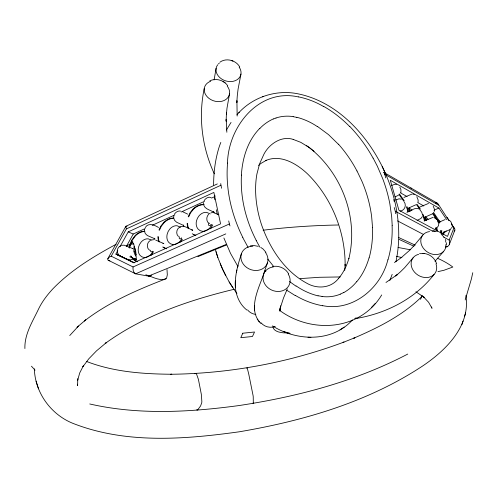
<?xml version="1.0" encoding="UTF-8"?>
<svg xmlns="http://www.w3.org/2000/svg" width="498" height="498" viewBox="0 0 498 498"><rect width="100%" height="100%" fill="white"/><g stroke="black" fill="none" stroke-linecap="round" stroke-linejoin="round"><path stroke-width="0.75" d="M441.328 233.444L441.265 231.439A16.004 5.677 62.9 0 0 441.116 230.344M135.929 254.472L136.415 259.414L129.741 256.825M213.623 185.026C213.605 171.878 215.379 158.706 219.413 146.169L220.826 142.397M438.726 223.534L438.582 225.613L437.312 227.343M173.74 217.626L173.802 215.902M434.38 211.401L434.437 210.044M144.532 231.01L144.607 229.292M24.9 348.544C24.414 334.451 32.245 322.125 38.128 309.918C41.82 301.95 47.186 294.941 53.143 288.541L53.772 287.912C71.693 269.711 93.786 256.358 116.115 244.281M117.254 251.633C117.086 249.237 118.381 246.809 120.591 245.807M418.046 202.2L418.133 199.997L416.82 196.704M241.387 175.066C242.401 158.152 247.68 140.592 259.856 128.297M34.343 368.819C35.053 393.352 51.798 415.762 74.856 424.103C127.208 444.023 185.107 439.348 239.451 431.766C303.575 420.847 367.904 402.098 422.64 365.993C445.853 350.349 470.672 326.122 465.91 295.463M235.349 283.468C235.286 273.259 238.361 263.33 241.424 253.687M279.944 310.833L280.137 308.567L279.664 311.02L280.642 305.89L280.169 308.343L283.449 298.159L287.309 288.89M260.946 323.519C247.182 309.768 258.667 288.691 263.853 273.67M227.486 163.045C228.339 126.343 259.016 88.015 298.451 96.936M344.734 270.433L345.158 264.345L345.133 265.471C345.351 231.713 331.643 197.718 307.596 173.958C296.876 163.811 280.648 153.926 265.652 160.599L266.461 160.238L261.07 163.344L258.493 165.423M228.719 220.944L229.379 223.982L133.072 266.959C132.767 269.406 133.221 272.618 135.655 273.838L148.454 276.122A5.347 3.53 86.8 0 0 151.429 275.151M214.109 79.898L216.095 68.332M400.909 192.701L400.921 189.576L399.838 187.136M204.273 88.383C198.179 117.024 202.007 147.315 214.308 173.821M395.947 261.687L396.097 260.896C402.683 229.285 396.539 195.944 382.514 167.154L382.19 166.438C365.246 132.487 335.664 101.125 297.144 93.655C275.176 89.397 251.278 97.602 236.936 114.851M246.697 368.246L247.114 367.879A5.509 0.492 80 0 1 247.301 368.333L248.564 373.326A39.373 3.442 79.9 0 1 248.832 374.508L253.084 395.586A5.559 0.504 79.9 0 1 253.233 396.732L253.301 402.621A54.855 4.856 80.1 0 1 253.233 403.305L253.059 403.094M129.928 246.815L131.883 240.758L135.593 235.679A14.635 11.398 -59.7 0 1 144.899 231.414M229.553 93.668L226.995 108.184L226.378 114.689L226.447 112.747L226.129 121.176L226.198 119.259L226.851 132.263M240.964 74.078L238.088 89.055L237.278 95.828L236.811 102.644L236.911 100.739L237.16 116.034M472.783 272.717L471.357 279.098L465.188 299.97M236.382 272.431L236.93 269.991M237.428 267.7L237.976 265.26M135.226 258.985L133.296 258.935L129.418 260.236L121.381 256.545M369.049 257.852C366.528 266.523 362.525 274.859 356.686 281.787M135.139 259.302L136.24 261.033M387.867 259.794C380.989 288.118 352.652 311.829 322.716 305.654M461.895 324.646L463.04 321.067M464.447 316.616L465.63 312.9M263.604 273.906L267.476 262.851M214.906 195.278L214.507 196.722A164.421 135.313 -46.1 0 0 214.825 199.754M188.219 216.692L190.093 212.702L193.1 208.936A14.984 11.908 -56.6 0 1 202.829 204.479L204.161 204.516M188.655 216.891L190.522 212.907L193.529 209.148A14.977 11.902 -56.6 0 1 203.252 204.69M158.98 230.02L160.842 226.073L163.798 222.357A14.809 11.653 -58.2 0 1 173.316 218M159.422 230.219L161.277 226.273L164.24 222.556A14.797 11.647 -58.2 0 1 173.752 218.199M389.841 280.467L392.169 274.342M445.592 247.226L447.677 246.522L449.115 244.972L454.929 229.964L454.767 228.875L451.947 225.227M449.358 244.468L449.719 242.308L449.177 240.08L453.84 228.065M450.516 228.763L447.503 236.407L398.917 210.231L390.314 180.276L438.894 208.046L446.619 219.606M442.996 234.328L444.16 231.433M420.567 299.317L422.298 295.308M454.867 230.144L453.964 231.159M220.788 183.581A5.852 2.583 61.1 0 0 220.956 185.219L126.392 228.924L111.228 256.196C108.85 256.725 105.445 260.398 109.884 260.884M211.924 224.498L209.814 227.935A9.169 7.314 -56.7 0 1 202.331 231.29L199.997 230.593L198.079 229.068A10.663 8.497 -56.6 0 1 196.442 221.025L197.457 218.205L199.125 215.721A9.163 7.302 -56.6 0 1 206.552 212.341L210.243 213.935M212.752 224.959L210.536 228.837M153.515 251.54L151.342 255.331M226.372 130.046L231.041 122.415M118.263 253.986L117.472 254.771L119.128 255.368L119.29 255.076M440.518 232.827A22.285 5.534 -26 0 1 441.166 232.18L441.919 230.817M107.711 258.836L125.857 226.31L217.321 183.924M119.999 246.678L128.229 231.881L213.854 192.433L220.577 223.876L133.676 262.795L115.885 254.08L117.758 250.718M126.554 246.068L133.246 234.023L145.235 228.52M152.705 251.814L151.062 254.26A8.964 7.003 -59.8 0 1 143.91 257.472L141.706 256.75L139.913 255.225A10.414 8.136 -59.7 0 1 138.494 247.276L139.502 244.506L141.133 242.078A8.958 6.991 -59.7 0 1 148.236 238.847L151.106 239.961M181.776 238.766L180.108 241.244A9.064 7.153 -58.3 0 1 172.794 244.524M182.343 239.414L180.606 242.233M126.33 246.205L130.451 243.734L132.792 241.287M422.242 216.68L420.935 218.441L417.056 220.465M451.449 228.246L452.122 227.1M125.733 226.428L126.392 228.924M132.785 244.586L133.557 243.317L132.225 242.42M128.858 247.431L129.903 245.751A24.321 17.729 -56.9 0 0 132.487 242.924M204.13 200.762L205.151 199.25L207.137 197.799L209.129 197.202L211.021 197.525M381.698 294.947C360.328 330.579 312.072 333.903 280.125 310.764M145.223 227.611C148.118 222.332 154.654 225.04 158.52 227.468M174.412 214.196C175.688 212.167 178.166 210.536 180.637 211.108M208.693 214.271C206.62 216.244 206.253 219.506 207.585 221.99L208.986 223.334M422.485 235.479L413.913 245.85L409.393 250.513L401.114 257.771L394.46 262.558M413.047 257.839L404.693 267.65L400.299 271.964L395.673 275.979L397.261 274.653L385.975 282.472M69.732 335.552L78.479 326.059L77.028 327.292L85.781 319.828L84.374 320.998C108.757 302.099 137.38 289.792 165.971 278.774A9.207 4.992 60.5 0 0 166.643 277.884L167.316 274.821L166.998 269.536M443.693 251.334L434.978 261.313M434.107 274.435C414.94 299.012 385.664 313.696 355.261 318.639M421.949 296.478C402.814 315.371 378.318 327.653 353.841 338.142L354.893 337.719L343.06 342.437L343.987 342.07C288.691 362.731 229.727 373.6 170.714 374.266L171.81 374.253C143.019 374.029 113.532 371.944 86.459 361.424M371.52 307.353L375.299 303.419M446.245 230.848L443.096 234.079L442.485 233.855M238.853 112.592L239.308 112.15M352.466 319.928C332.21 342.456 296.671 341.335 272.506 325.897M150.197 240.528C146.736 242.426 146.225 248.116 149.637 250.295M179.641 227.175C176.398 228.949 175.632 234.141 178.489 236.55M219.83 62.25C226.098 57.519 236.102 60.202 239.75 66.987M165.971 278.774C159.404 281.283 152.45 276.739 146.107 274.865A4.856 2.683 60.1 0 1 145.852 274.747M340.01 329.819L344.162 327.105M194.718 373.712L196.069 373.581A5.578 2.004 87.6 0 1 196.529 374.004L198.416 379.401L201.186 393.588A40.101 14.093 87.2 0 1 201.391 394.902L201.852 401.656A5.627 2.036 87.2 0 1 201.702 402.851L200.582 405.951L198.148 409.25A55.564 19.708 88 0 1 197.413 410.028A1.78 0.641 87.1 0 1 196.791 409.717M407.762 354.059C355.342 381.493 297.325 396.719 239.059 405.546C189.67 412.226 138.712 415.151 89.752 403.971M343.769 292.482L340.259 294.156M391.571 185.48L395.014 184.198L396.533 184.478M152.288 225.283L174.854 214.924M181.197 212.011L204.473 201.329M211.519 198.092L215.049 196.473M394.951 196.884L398.412 195.303M395.549 200.084L399.023 198.814L401.326 199.181M403.897 197.457L412.045 194.052M400.056 211.158C404.781 210.573 406.903 205.132 403.953 201.534M408.951 207.896L415.755 204.827M406.878 212.304C410.775 211.376 414.541 206.969 418.774 208.867M419.826 207.044L428.517 203.439M433.932 210.249L438.894 208.046M424.775 217.246L432.146 213.978M225.793 233.892L135.655 273.838L108.471 260.336M424.159 221L432.899 217.433M438.01 222.681L445.056 219.581M442.871 232.703L449.937 229.634M447.086 246.834L445.71 246.112M125.944 226.26L127.015 226.335M209.801 80.844C215.914 77.869 223.982 80.11 227.729 85.768M273.464 118.978L276.023 118.007M148.454 276.122L226.615 244.275M197.874 256.638L226.627 244.904M262.365 96.799L263.168 96.525M180.282 226.764C184.571 224.953 188.605 228.831 192.477 230.082M150.869 240.104L153.751 239.681M234.072 289.301C188.674 300.244 143.25 315.8 105.159 343.495L106.292 342.674L96.556 350.81L88.75 358.859L82.886 366.733L83.608 365.37L79.699 372.965L77.688 380.217L77.775 378.81L77.607 385.676L77.389 384.188M210.978 212.839L212.839 212.534M419.546 253.669L424.589 253.594L422.989 253.358M121.381 245.34L124.108 245.184L132.686 248.558M272.456 266.579C278.687 265.204 285.566 268.285 288.659 273.875M250.363 245.863L254.08 245.564L258.288 246.348M263.143 230.225C288.006 227.132 313.049 225.457 338.105 224.996M437.96 271.634L443.961 270.271L452.813 267.04A203.589 76.823 -12.6 0 0 437.449 258.25M133.993 251.671L135.076 251.558A13.502 10.408 -61 0 1 134.921 248.539A20.543 11.442 58.9 0 0 134.485 247.338L133.557 243.317M135.724 251.615L135.095 251.677A13.502 10.414 -61.1 0 0 135.979 254.497A15.382 8.541 59 0 0 135.73 251.615A15.388 8.541 59 0 0 134.921 248.539M435.482 202.885L436.97 203.053L438.066 203.844L448.779 220.477M300.089 278.625L319.473 277.286L340.221 276.944M289.419 333.013L283.188 332.82L279.322 332.147A24.782 9.537 -13.2 0 1 276.334 331.033L274.846 330.043A28.84 11.105 -13.3 0 1 273.396 328.232A27.62 10.639 -13.3 0 1 273.01 326.875M307.988 337.246L310.926 337.364M423.742 253.47C429.569 253.837 434.86 258.107 436.603 263.666M433.204 230.948L436.472 231.589M432.451 230.86L434.935 231.134M322.069 296.435L318.098 295.744M293.154 116.669L296.845 117.391M398.107 247.469L410.402 249.791M172.794 244.518L170.521 243.815L168.673 242.296A10.533 8.317 -58.2 0 1 167.147 234.297L168.156 231.502L169.806 229.043A9.057 7.146 -58.2 0 1 177.07 225.737L180.65 227.343M412.879 194.158L414.274 194.413M396.358 256.289L401.855 257.591M293.316 139.446C281.818 135.5 269.262 143.798 263.903 154.256L259.601 163.792L256.918 174.001C253.837 190.927 256.439 209.546 261.637 225.028C269.86 248.427 284.507 271.149 306.787 283.213C317.301 289.307 331.033 288.255 338.565 278.419L338.397 278.612C343.477 272.854 346.733 265.714 348.917 258.406L348.843 258.699C358.784 217.975 341.902 173.242 309.065 147.396L300.755 142.335L293.198 139.415M192.222 230.088L192.701 230.213M162.927 243.279L163.394 243.404M232.18 60.787L231.221 60.519L232.983 61.011M194.606 235.006L195.895 235.386M165.043 248.247L166.288 248.639M166.73 248.826L162.753 246.996M136.135 261.201L137.797 261.774M283.679 331.375L290.091 333.747M442.361 233.805L441.502 233.475M135.058 258.885L136.415 259.414M115.885 254.08L134.628 262.788M128.229 231.881L133.246 234.023M154.922 238.816L147.396 235.566L145.298 233.593L144.663 231.67M155.644 240.061L163.823 243.584M193.386 234.458L195.042 235.199M120.678 256.227L117.522 254.802M398.419 237.409L415.176 245.128M399.147 239.432L413.894 246.23M183.326 225.326L176.622 222.239L174.499 220.247L173.833 218.311M182.368 211.6L187.69 214.134M136.589 261.382L133.912 259.937L131.31 257.074A17.169 13.384 -59.7 0 1 130.681 255.928M213.356 211.974C210.162 209.957 205.263 209.278 203.806 205.301M218.846 214.794L213.791 212.69A17.555 13.95 -56.8 0 0 213.281 211.451M119.128 255.368L120.883 256.227M121.381 256.476L123.143 257.341M111.228 256.196L133.072 266.959M415.917 291.772L424.408 297.567L423.256 296.578L428.56 302.218L432.027 308.274L431.386 307.023M397.572 220.9L423.705 234.589M394.229 207.548L395.288 211.258L432.806 231.321M443.724 237.16L449.177 240.08M400.38 192.801L407.071 196.567M417.785 202.593L423.81 205.985M323.526 106.323C333.243 111.757 342.033 118.767 349.826 126.697M383.609 172.339A5.671 4.681 -49.7 0 1 384.705 174.207L438.582 205.195M383.927 172.433L411.672 188.437M410.894 187.989L437.337 203.221M433.932 217.495L440.612 221.791M295.233 295.594L286.842 290.272M192.24 233.755L193.822 234.651M163.195 247.182L164.303 247.886M317.319 126.336L328.531 134.641L338.397 144.264M135.437 260.828L133.389 259.277L131.765 257.254A17.162 13.378 -59.7 0 1 131.136 256.109M295.98 286.132L289.475 281.519M222.986 81.398L225.152 82.867M306.426 145.578L309.065 147.396M260.79 247.444L263.118 249.044L265.926 252.305M128.111 259.215L128.484 259.483A5.546 4.308 -60.4 0 0 129.704 259.962M449.594 220.446L450.914 221.803L452.196 224.984M309.028 147.364L314.057 151.305M246.821 310.011C238.156 303.195 234.514 291.691 235.336 280.947M419.839 209.677L421.8 212.366L422.397 214.557M441.24 234.141L444.141 237.266M399.421 193.983L404.214 200.657M398.83 194.257L403.623 200.924M265.011 270.688L265.876 271.64M31.461 366.204L35.041 370.17M273.477 266.237L267.8 259.122M416.459 204.578L419.764 209.266M417.038 204.317L420.343 209.004M433.073 213.293L435.507 216.605L438.371 221.853A16.004 5.677 62.9 0 1 438.95 223.179M432.501 213.549L436.46 219.425M454.674 228.744L451.3 223.683M257.229 319.181L257.877 320.046M258.655 321.123L259.29 321.969M439.224 222.98L437.904 221.112A14.679 5.204 62.9 0 0 436.989 219.344M236.917 293.615L229.167 281.961L222.911 270.009M433.378 212.16L440.058 222.133M447.061 217.321L449.177 220.502M436.422 229.783L437.425 231.165A12.431 4.208 63.5 0 0 436.69 227.306M237.976 266.579L230.555 253.457L223.882 237.969M229.167 281.961L232.784 287.713M248.11 247.419L242.763 237.59M259.832 247.089L256.233 240.584M433.167 206.016L434.461 209.247M373.133 158.084L377.297 166.095L382.62 178.433A183.152 154.28 18.7 0 1 389.866 203.925L391.702 216.91L392.212 225.6M357.016 170.976L361.878 181.154A161.869 136.689 18.8 0 1 371.645 216.642L372.541 227.511M220.216 263.822L225.725 275.761M382.19 166.438L386.168 175.19M222.712 269.63L217.869 257.597L215.373 249.492M445.318 239.445L445.928 241.007M215.995 251.683L217.869 257.597M36.105 381.169L38.508 388.832M117.416 252.262L118.02 254.185M384.705 174.2L385.763 177.911M393.719 199.505L394.267 201.653M220.95 185.219L221.61 188.256M203.589 202.649L203.719 204.491M440.761 232.728L440.686 231.695A15.998 5.683 62.9 0 0 440.543 230.593M446.301 242.682L446.407 244.394M254.441 305.847L254.49 308.237M254.478 308.405L254.534 310.783M235.361 284.7L235.373 287.215M227.256 86.142A12.948 10.29 17.8 0 1 223.938 100.59A12.948 10.29 17.8 0 1 206.06 95.348A12.948 10.29 17.8 0 1 210.635 81.274M239.189 67.137A12.792 10.047 18.2 0 1 238.679 78.466A12.792 10.047 18.2 0 1 221.635 79.001A12.792 10.047 18.2 0 1 217.726 64.759M218.429 63.962A12.792 10.047 18.2 0 1 219.232 63.265M275.257 326.445A12.313 11.753 3.5 0 1 260.983 322.748M288.199 274.018A13.882 11.964 24.7 0 1 282.385 290.82A13.882 11.964 24.7 0 1 263.797 281.949A13.882 11.964 24.7 0 1 273.358 266.94M255.848 314.419A12.22 11.591 -9.5 0 1 247.581 309.924M265.54 252.505A13.813 11.852 22.4 0 1 260.242 269.816A13.813 11.852 22.4 0 1 241.399 260.392A13.813 11.852 22.4 0 1 252.891 246.18M445.978 244.337A13.272 10.807 32.1 0 1 435.283 254.59A13.272 10.807 32.1 0 1 421.096 243.553A13.272 10.807 32.1 0 1 429.562 231.57M445.393 241.53A13.272 10.807 32.1 0 1 445.567 242.09M356.238 317.749A12.089 9.717 54.3 0 1 354.7 318.496M435.98 263.834A13.446 11.074 32.7 0 1 428.51 277.355A13.446 11.074 32.7 0 1 412.101 268.354A13.446 11.074 32.7 0 1 418.619 254.31M395.281 211.258A5.739 4.837 -50.5 0 1 395.393 213.648M425.529 217.14A8.36 2.994 62.9 0 1 428.156 219.294M426.033 220.676A15.967 5.659 62.9 0 1 425.055 217.134M426.612 220.421A15.967 5.652 62.9 0 1 425.634 216.873M409.25 208.208A8.547 3.131 62.6 0 1 411.983 210.436M422.491 214.694A16.359 5.939 62.6 0 1 424.445 220.838M409.524 211.687A16.322 5.908 62.6 0 1 408.553 208.077M423.07 214.433A16.366 5.932 62.6 0 1 425.024 220.577M410.109 211.426A16.328 5.901 62.6 0 1 409.138 207.815M406.418 206.907A16.739 6.206 62.3 0 1 407.843 211.824M407.009 206.645A16.739 6.2 62.3 0 1 408.435 211.557M435.489 228.059A14.355 12.462 -42.7 0 0 436.36 229.808A12.606 4.277 63.5 0 0 435.918 227.841M436.092 227.991A12.68 3.617 64.2 0 1 436.572 229.939M441.16 232.186A14.623 5.179 62.9 0 1 441.128 233.332M437.91 221.106A22.752 20.393 -1.8 0 1 437.549 220.844M135.886 254.509A13.589 10.041 -63.7 0 1 135.026 251.714M135.817 256.059A13.328 10.277 -61.1 0 1 134.111 246.454M133.296 258.935A15.693 12.226 -59.7 0 1 132.213 257.79M129.903 245.751A15.755 12.276 -59.7 0 1 130.451 243.734M229.995 225.905A5.92 2.677 62 0 1 229.379 223.982M152.438 251.229A1.394 1.089 -59.7 0 1 150.564 250.201M129.312 248.122A17.169 13.384 -59.7 0 1 129.48 246.628L131.435 240.571L135.145 235.486A14.641 11.398 -59.7 0 1 144.451 231.221M154.249 238.231A17.15 13.353 -59.8 0 1 154.654 239.47M181.496 237.801A1.407 1.114 -58.2 0 1 179.697 238.772A1.407 1.114 -58.2 0 1 179.566 236.78M159.31 241.96A17.355 13.676 -58.2 0 1 158.339 236.774M158.868 241.773A17.368 13.676 -58.2 0 1 157.897 236.581M183.432 224.99A17.343 13.651 -58.4 0 1 183.862 226.235M210.99 224.312A1.426 1.139 -56.6 0 1 209.751 225.656A1.426 1.139 -56.6 0 1 208.556 224.785A1.426 1.139 -56.6 0 1 209.421 223.154M188.642 228.719A17.567 13.975 -56.6 0 1 187.597 223.502M213.71 211.656A17.542 13.95 -56.8 0 1 214.159 212.907M188.207 228.52A17.573 13.981 -56.6 0 1 187.161 223.303M191.73 229.989A5.69 4.526 -57.8 0 1 192.234 230.051M213.524 211.812A6.468 5.154 -55.5 0 1 213.225 211.482M132.449 248.608A5.546 4.308 -60.4 0 1 132.86 248.658M256.302 240.565A152.158 123.373 28.6 0 1 241.455 175.078M259.944 128.359A56.324 45.754 23.3 0 1 273.396 118.885M276.01 117.995A34.399 27.782 22.4 0 1 293.16 116.6M296.864 117.291A53.884 43.874 22.5 0 1 317.182 126.492M338.497 144.202A136.091 114.185 20.2 0 1 356.96 170.988M372.442 227.499A133.327 112.336 20.7 0 1 369.149 257.883M356.605 281.731A59.206 49.987 25.8 0 1 343.838 292.569M340.271 294.175A36.117 30.633 27.3 0 1 322.069 296.515M318.073 295.88A55.907 47.036 26.9 0 1 296.142 285.92M242.862 237.558A170.472 137.741 28.6 0 1 227.555 163.058M298.464 96.849A66.004 53.442 22.5 0 1 323.432 106.454M349.951 126.617A151.249 126.38 20.4 0 1 373.052 158.103M392.107 225.588A149.525 125.608 20.9 0 1 387.979 259.838M322.71 305.772A68.736 57.762 26.9 0 1 295.351 295.414M217.352 214.619A164.421 135.313 -46.1 0 1 216.331 209.739M242.781 333.218L240.795 337.7L252.455 336.486L254.534 332.004L242.781 333.218"/></g></svg>
